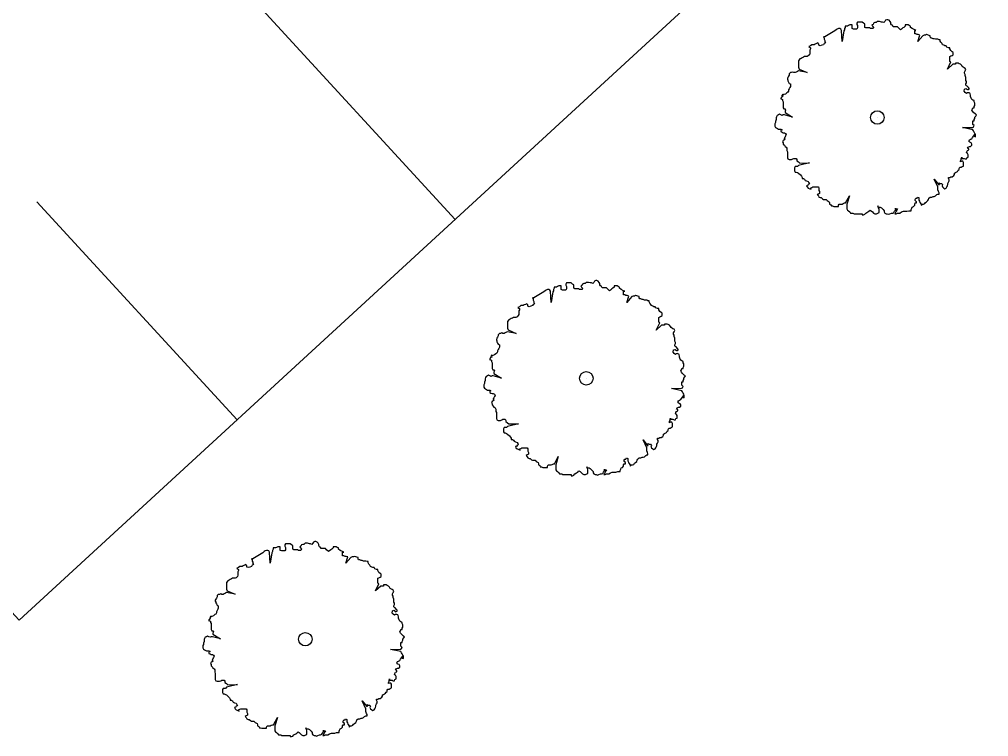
# Model space of a CAD drawing. Extents: x -76 to 67, y -47 to 42.
# Drawn here: x -45.38 to -34.4, y -42.13 to -34 of the extents above; entities that cross this region are included whole.
import ezdxf

# ---------------------------------------------------------------- set-up
doc = ezdxf.new("R2010")
doc.units = 0
doc.layers.add('Survey Exist Driveway', color=7, linetype='Continuous')
doc.layers.add('Survey Exist Trees', color=7, linetype='Continuous')

msp = doc.modelspace()

# ---------------------------------------------------------------- linework, layer by layer
at = {"layer": 'Survey Exist Driveway'}
for p, q in [((-40.443, -36.266), (-42.712, -33.798)), ((-42.91, -38.535), (-45.18, -36.068))]:
    msp.add_line(p, q, dxfattribs=at)
msp.add_lwpolyline([(-20.926, -18.314), (-29.592, -8.892), (-54.044, -31.383), (-45.378, -40.805)], close=True, dxfattribs=at)
at = {"layer": 'Survey Exist Trees'}
for p, q in [((-36.142, -34.131), (-36.256, -34.198)), ((-35.662, -35.111), (-35.662, -35.111)), ((-39.437, -37.086), (-39.552, -37.154)), ((-38.957, -38.066), (-38.957, -38.066)), ((-42.619, -40.042), (-42.733, -40.11)), ((-42.139, -41.022), (-42.139, -41.022))]:
    msp.add_line(p, q, dxfattribs=at)
for points in [[(-35.132, -34.178), (-35.145, -34.185), (-35.203, -34.251), (-35.179, -34.178), (-35.199, -34.171), (-35.212, -34.171), (-35.226, -34.165), (-35.239, -34.165), (-35.239, -34.151), (-35.239, -34.138), (-35.239, -34.124), (-35.226, -34.124), (-35.239, -34.117), (-35.266, -34.104), (-35.286, -34.09), (-35.286, -34.077), (-35.3, -34.07), (-35.313, -34.063), (-35.327, -34.063), (-35.347, -34.063), (-35.347, -34.077), (-35.361, -34.09), (-35.374, -34.097), (-35.387, -34.111), (-35.401, -34.117), (-35.421, -34.097), (-35.435, -34.084), (-35.448, -34.084), (-35.468, -34.084), (-35.482, -34.084), (-35.488, -34.07), (-35.502, -34.063), (-35.509, -34.05), (-35.509, -34.036), (-35.515, -34.023), (-35.529, -34.01), (-35.542, -34.003), (-35.556, -34.003), (-35.569, -34.01), (-35.576, -34.023), (-35.59, -34.036), (-35.603, -34.03), (-35.616, -34.03), (-35.637, -34.023), (-35.65, -34.023), (-35.664, -34.023), (-35.677, -34.036), (-35.691, -34.036), (-35.704, -34.043), (-35.711, -34.057), (-35.724, -34.063), (-35.717, -34.077), (-35.704, -34.09), (-35.711, -34.104), (-35.724, -34.104), (-35.738, -34.104), (-35.751, -34.097), (-35.765, -34.097), (-35.778, -34.097), (-35.792, -34.097), (-35.805, -34.09), (-35.805, -34.077), (-35.805, -34.063), (-35.805, -34.05), (-35.818, -34.043), (-35.832, -34.03), (-35.845, -34.03), (-35.859, -34.03), (-35.872, -34.03), (-35.886, -34.03), (-35.893, -34.043), (-35.893, -34.057), (-35.886, -34.07), (-35.886, -34.084), (-35.886, -34.097), (-35.893, -34.111), (-35.906, -34.111), (-35.92, -34.111), (-35.933, -34.111), (-35.946, -34.104), (-35.946, -34.09), (-35.946, -34.077), (-35.946, -34.063), (-35.96, -34.063), (-35.973, -34.063), (-35.987, -34.07), (-36, -34.077), (-36.014, -34.077), (-36.027, -34.077), (-36.027, -34.09), (-36.034, -34.104), (-36.034, -34.117), (-36.041, -34.131), (-36.059, -34.251), (-36.068, -34.124), (-36.074, -34.111), (-36.088, -34.104), (-36.101, -34.104), (-36.115, -34.111), (-36.128, -34.117), (-36.142, -34.131)], [(-36.256, -34.198), (-36.27, -34.198), (-36.263, -34.212), (-36.263, -34.225), (-36.256, -34.239), (-36.256, -34.252), (-36.25, -34.266), (-36.263, -34.272), (-36.27, -34.286), (-36.29, -34.293), (-36.31, -34.299), (-36.324, -34.293), (-36.324, -34.279), (-36.337, -34.266), (-36.351, -34.272), (-36.364, -34.279), (-36.377, -34.286), (-36.391, -34.286), (-36.404, -34.286), (-36.418, -34.299), (-36.438, -34.306), (-36.418, -34.32), (-36.418, -34.333), (-36.425, -34.347), (-36.425, -34.36), (-36.425, -34.374), (-36.425, -34.387), (-36.431, -34.401), (-36.445, -34.414), (-36.458, -34.421), (-36.472, -34.421), (-36.485, -34.421), (-36.499, -34.428), (-36.512, -34.434), (-36.526, -34.441), (-36.539, -34.448), (-36.553, -34.468), (-36.553, -34.481), (-36.553, -34.495), (-36.553, -34.508), (-36.553, -34.529), (-36.553, -34.542), (-36.546, -34.562), (-36.457, -34.601), (-36.553, -34.583), (-36.566, -34.589), (-36.58, -34.596), (-36.593, -34.603)], [(-34.573, -35.055), (-34.586, -35.041), (-34.593, -35.028), (-34.586, -35.014), (-34.579, -35.001), (-34.566, -35.001), (-34.566, -34.987), (-34.559, -34.974), (-34.559, -34.96), (-34.559, -34.947), (-34.566, -34.933), (-34.566, -34.92), (-34.579, -34.913), (-34.593, -34.906), (-34.599, -34.893), (-34.606, -34.872), (-34.606, -34.859), (-34.61, -34.843), (-34.615, -34.835), (-34.624, -34.831), (-34.635, -34.83), (-34.646, -34.832), (-34.651, -34.839), (-34.666, -34.828), (-34.679, -34.813), (-34.676, -34.789), (-34.66, -34.782), (-34.651, -34.786), (-34.653, -34.79), (-34.635, -34.799), (-34.635, -34.795), (-34.621, -34.791), (-34.622, -34.783), (-34.629, -34.773), (-34.644, -34.755), (-34.652, -34.751), (-34.656, -34.747), (-34.66, -34.744), (-34.66, -34.731), (-34.653, -34.717), (-34.653, -34.704), (-34.66, -34.69), (-34.66, -34.677), (-34.66, -34.657), (-34.667, -34.637), (-34.667, -34.623), (-34.674, -34.61), (-34.674, -34.596), (-34.667, -34.583), (-34.66, -34.569), (-34.667, -34.556), (-34.68, -34.549), (-34.701, -34.535), (-34.707, -34.522), (-34.721, -34.508), (-34.734, -34.502), (-34.748, -34.495), (-34.761, -34.495), (-34.775, -34.495), (-34.775, -34.508), (-34.795, -34.508), (-34.808, -34.508), (-34.869, -34.563), (-34.828, -34.481), (-34.842, -34.475), (-34.842, -34.461), (-34.842, -34.448), (-34.842, -34.434), (-34.842, -34.421), (-34.828, -34.414), (-34.815, -34.407), (-34.802, -34.401), (-34.802, -34.387), (-34.802, -34.374), (-34.815, -34.367), (-34.828, -34.353), (-34.842, -34.333), (-34.842, -34.32), (-34.855, -34.32), (-34.876, -34.313), (-34.882, -34.299), (-34.896, -34.299), (-34.909, -34.293), (-34.923, -34.286), (-34.929, -34.272), (-34.943, -34.259), (-34.95, -34.245), (-34.95, -34.232), (-34.963, -34.232), (-34.977, -34.225), (-34.99, -34.225), (-35.004, -34.225), (-35.017, -34.219), (-35.031, -34.219), (-35.044, -34.212), (-35.057, -34.212), (-35.064, -34.198), (-35.064, -34.185), (-35.105, -34.171), (-35.118, -34.178), (-35.132, -34.178)], [(-36.593, -34.603), (-36.606, -34.603), (-36.62, -34.596), (-36.633, -34.603), (-36.647, -34.603), (-36.66, -34.616), (-36.66, -34.63), (-36.667, -34.643), (-36.674, -34.657), (-36.681, -34.67), (-36.681, -34.684), (-36.674, -34.684), (-36.674, -34.697), (-36.667, -34.711), (-36.66, -34.724), (-36.647, -34.731), (-36.647, -34.744), (-36.647, -34.758), (-36.654, -34.771), (-36.66, -34.785), (-36.667, -34.798), (-36.667, -34.812), (-36.674, -34.825), (-36.687, -34.832), (-36.701, -34.846), (-36.721, -34.852), (-36.73, -34.854), (-36.73, -34.85), (-36.733, -34.848), (-36.744, -34.863), (-36.743, -34.864), (-36.73, -34.867), (-36.737, -34.87), (-36.741, -34.872), (-36.759, -34.897), (-36.734, -34.906), (-36.734, -34.92), (-36.728, -34.933), (-36.728, -34.947), (-36.728, -34.96), (-36.728, -34.974), (-36.728, -34.987), (-36.728, -35.001), (-36.721, -35.014), (-36.707, -35.014), (-36.701, -35.028), (-36.707, -35.041), (-36.707, -35.055), (-36.624, -35.108), (-36.714, -35.082), (-36.728, -35.082), (-36.741, -35.088), (-36.755, -35.082), (-36.768, -35.075), (-36.782, -35.082), (-36.795, -35.088), (-36.802, -35.102), (-36.809, -35.115), (-36.809, -35.135), (-36.815, -35.156), (-36.815, -35.169), (-36.822, -35.183), (-36.822, -35.196), (-36.822, -35.21), (-36.815, -35.223), (-36.802, -35.23), (-36.782, -35.243), (-36.768, -35.243), (-36.755, -35.243), (-36.741, -35.25), (-36.75, -35.254), (-36.753, -35.261), (-36.755, -35.27), (-36.741, -35.277), (-36.728, -35.284), (-36.714, -35.284), (-36.701, -35.291), (-36.694, -35.304), (-36.701, -35.317), (-36.707, -35.331), (-36.714, -35.344), (-36.715, -35.346), (-36.715, -35.35), (-36.705, -35.358), (-36.715, -35.362), (-36.714, -35.365), (-36.728, -35.371), (-36.734, -35.385), (-36.728, -35.398), (-36.728, -35.412), (-36.714, -35.425), (-36.707, -35.439), (-36.694, -35.446), (-36.687, -35.459), (-36.687, -35.473), (-36.687, -35.486), (-36.681, -35.5), (-36.681, -35.513), (-36.681, -35.526), (-36.681, -35.54), (-36.681, -35.553)], [(-34.977, -35.911), (-34.977, -35.897), (-35.02, -35.808), (-34.963, -35.877), (-34.963, -35.864), (-34.963, -35.85), (-34.95, -35.857), (-34.936, -35.857), (-34.923, -35.87), (-34.929, -35.884), (-34.923, -35.897), (-34.909, -35.911), (-34.896, -35.918), (-34.882, -35.911), (-34.876, -35.897), (-34.869, -35.884), (-34.862, -35.87), (-34.862, -35.857), (-34.855, -35.843), (-34.849, -35.83), (-34.849, -35.816), (-34.855, -35.803), (-34.855, -35.789), (-34.842, -35.789), (-34.828, -35.783), (-34.815, -35.783), (-34.795, -35.769), (-34.788, -35.756), (-34.788, -35.742), (-34.775, -35.735), (-34.754, -35.722), (-34.748, -35.709), (-34.734, -35.702), (-34.734, -35.688), (-34.727, -35.675), (-34.714, -35.675), (-34.701, -35.668), (-34.687, -35.661), (-34.687, -35.648), (-34.687, -35.634), (-34.687, -35.621), (-34.694, -35.607), (-34.707, -35.607), (-34.721, -35.614), (-34.721, -35.601), (-34.714, -35.587), (-34.714, -35.574), (-34.707, -35.56), (-34.707, -35.574), (-34.694, -35.574), (-34.68, -35.574), (-34.667, -35.58), (-34.653, -35.58), (-34.647, -35.567), (-34.633, -35.56), (-34.633, -35.547), (-34.633, -35.533), (-34.64, -35.52), (-34.653, -35.513), (-34.647, -35.5), (-34.64, -35.486), (-34.626, -35.479), (-34.626, -35.466), (-34.64, -35.459), (-34.633, -35.446), (-34.62, -35.439), (-34.606, -35.439), (-34.593, -35.425), (-34.593, -35.412), (-34.599, -35.398), (-34.613, -35.392), (-34.626, -35.378), (-34.62, -35.365), (-34.606, -35.358), (-34.593, -35.351), (-34.586, -35.338), (-34.559, -35.304), (-34.566, -35.324), (-34.552, -35.331), (-34.552, -35.317), (-34.552, -35.304), (-34.559, -35.291), (-34.566, -35.277), (-34.573, -35.264), (-34.579, -35.25), (-34.697, -35.226), (-34.586, -35.223), (-34.573, -35.216), (-34.566, -35.203), (-34.579, -35.189), (-34.579, -35.176), (-34.579, -35.162), (-34.579, -35.149), (-34.566, -35.149), (-34.566, -35.135), (-34.559, -35.122), (-34.559, -35.108), (-34.546, -35.095), (-34.539, -35.082), (-34.552, -35.075), (-34.573, -35.055)], [(-36.681, -35.553), (-36.681, -35.567), (-36.674, -35.58), (-36.66, -35.587), (-36.647, -35.587), (-36.633, -35.587), (-36.62, -35.58), (-36.606, -35.574), (-36.593, -35.574), (-36.58, -35.574), (-36.573, -35.587), (-36.573, -35.601), (-36.553, -35.614), (-36.539, -35.628), (-36.43, -35.625), (-36.553, -35.655), (-36.566, -35.668), (-36.58, -35.668), (-36.593, -35.668), (-36.6, -35.682), (-36.6, -35.695), (-36.6, -35.715), (-36.593, -35.729), (-36.58, -35.729), (-36.566, -35.735), (-36.553, -35.742), (-36.532, -35.762), (-36.519, -35.776), (-36.512, -35.789), (-36.512, -35.803), (-36.499, -35.803), (-36.485, -35.81), (-36.479, -35.823), (-36.465, -35.83), (-36.445, -35.837), (-36.438, -35.85), (-36.431, -35.864), (-36.445, -35.87), (-36.452, -35.884), (-36.465, -35.884), (-36.458, -35.897), (-36.445, -35.911), (-36.425, -35.918), (-36.411, -35.924), (-36.418, -35.911), (-36.404, -35.904), (-36.391, -35.897), (-36.377, -35.897), (-36.364, -35.897), (-36.351, -35.897), (-36.33, -35.897), (-36.324, -35.911), (-36.324, -35.924), (-36.324, -35.938), (-36.317, -35.951), (-36.317, -35.971), (-36.33, -35.978), (-36.344, -35.985), (-36.33, -35.998), (-36.324, -36.012), (-36.31, -36.019), (-36.297, -36.019), (-36.283, -36.032), (-36.27, -36.039), (-36.256, -36.039), (-36.243, -36.039), (-36.229, -36.052), (-36.209, -36.066), (-36.202, -36.079), (-36.202, -36.093), (-36.189, -36.1), (-36.182, -36.113), (-36.169, -36.113), (-36.155, -36.12), (-36.142, -36.12), (-36.122, -36.12), (-36.101, -36.12), (-36.101, -36.106), (-36.095, -36.093), (-36.081, -36.093), (-36.061, -36.093), (-36.047, -36.086), (-36.034, -36.079), (-36.021, -36.079), (-35.978, -35.997), (-36.007, -36.093), (-36.007, -36.106), (-36.007, -36.12), (-36.007, -36.133), (-36.007, -36.147), (-36, -36.16), (-35.987, -36.167), (-35.973, -36.18), (-35.967, -36.194), (-35.953, -36.194), (-35.94, -36.194), (-35.926, -36.201), (-35.913, -36.201), (-35.899, -36.201), (-35.886, -36.201), (-35.872, -36.201)], [(-35.872, -36.201), (-35.859, -36.201), (-35.845, -36.201), (-35.832, -36.201), (-35.832, -36.214), (-35.818, -36.214), (-35.805, -36.207), (-35.792, -36.194), (-35.771, -36.18), (-35.758, -36.174), (-35.744, -36.16), (-35.731, -36.167), (-35.717, -36.18), (-35.704, -36.194), (-35.691, -36.201), (-35.67, -36.201), (-35.657, -36.194), (-35.643, -36.187), (-35.643, -36.187), (-35.643, -36.167), (-35.643, -36.147), (-35.65, -36.133), (-35.657, -36.113), (-35.657, -36.127), (-35.643, -36.127), (-35.63, -36.127), (-35.616, -36.133), (-35.596, -36.154), (-35.583, -36.167), (-35.583, -36.18), (-35.576, -36.194), (-35.563, -36.201), (-35.549, -36.201), (-35.536, -36.207), (-35.522, -36.201), (-35.502, -36.194), (-35.488, -36.194), (-35.475, -36.187), (-35.468, -36.174), (-35.455, -36.16), (-35.448, -36.147), (-35.462, -36.147), (-35.448, -36.147), (-35.435, -36.147), (-35.441, -36.16), (-35.448, -36.174), (-35.455, -36.187), (-35.462, -36.201), (-35.448, -36.201), (-35.435, -36.194), (-35.421, -36.194), (-35.408, -36.194), (-35.387, -36.18), (-35.367, -36.174), (-35.354, -36.174), (-35.34, -36.174), (-35.327, -36.174), (-35.307, -36.167), (-35.293, -36.167), (-35.28, -36.167), (-35.28, -36.154), (-35.273, -36.14), (-35.266, -36.127), (-35.253, -36.12), (-35.239, -36.106), (-35.239, -36.093), (-35.233, -36.079), (-35.219, -36.079), (-35.219, -36.066), (-35.233, -36.052), (-35.233, -36.039), (-35.226, -36.025), (-35.212, -36.025), (-35.206, -36.012), (-35.192, -36.019), (-35.192, -36.032), (-35.192, -36.046), (-35.185, -36.059), (-35.179, -36.073), (-35.165, -36.093), (-35.165, -36.106), (-35.152, -36.093), (-35.138, -36.093), (-35.125, -36.086), (-35.118, -36.073), (-35.105, -36.066), (-35.091, -36.052), (-35.084, -36.039), (-35.078, -36.025), (-35.064, -36.012), (-35.044, -36.012), (-35.031, -36.005), (-35.017, -36.005), (-35.004, -35.998), (-34.99, -35.985), (-34.977, -35.978), (-34.963, -35.978), (-34.963, -35.965), (-34.97, -35.951), (-34.977, -35.931), (-34.977, -35.911)], [(-38.427, -37.134), (-38.44, -37.14), (-38.498, -37.206), (-38.474, -37.134), (-38.494, -37.127), (-38.508, -37.127), (-38.521, -37.12), (-38.535, -37.12), (-38.535, -37.107), (-38.535, -37.093), (-38.535, -37.08), (-38.521, -37.08), (-38.535, -37.073), (-38.562, -37.06), (-38.582, -37.046), (-38.582, -37.033), (-38.595, -37.026), (-38.609, -37.019), (-38.622, -37.019), (-38.642, -37.019), (-38.642, -37.033), (-38.656, -37.046), (-38.669, -37.053), (-38.683, -37.066), (-38.696, -37.073), (-38.716, -37.053), (-38.73, -37.039), (-38.743, -37.039), (-38.764, -37.039), (-38.777, -37.039), (-38.784, -37.026), (-38.797, -37.019), (-38.804, -37.006), (-38.804, -36.992), (-38.811, -36.979), (-38.824, -36.965), (-38.838, -36.958), (-38.851, -36.958), (-38.865, -36.965), (-38.871, -36.979), (-38.885, -36.992), (-38.898, -36.985), (-38.912, -36.985), (-38.932, -36.979), (-38.945, -36.979), (-38.959, -36.979), (-38.972, -36.992), (-38.986, -36.992), (-38.999, -36.999), (-39.006, -37.012), (-39.02, -37.019), (-39.013, -37.033), (-38.999, -37.046), (-39.006, -37.06), (-39.02, -37.06), (-39.033, -37.06), (-39.046, -37.053), (-39.06, -37.053), (-39.073, -37.053), (-39.087, -37.053), (-39.1, -37.046), (-39.1, -37.033), (-39.1, -37.019), (-39.1, -37.006), (-39.114, -36.999), (-39.127, -36.985), (-39.141, -36.985), (-39.154, -36.985), (-39.168, -36.985), (-39.181, -36.985), (-39.188, -36.999), (-39.188, -37.012), (-39.181, -37.026), (-39.181, -37.039), (-39.181, -37.053), (-39.188, -37.066), (-39.201, -37.066), (-39.215, -37.066), (-39.228, -37.066), (-39.242, -37.06), (-39.242, -37.046), (-39.242, -37.033), (-39.242, -37.019), (-39.255, -37.019), (-39.269, -37.019), (-39.282, -37.026), (-39.296, -37.033), (-39.309, -37.033), (-39.323, -37.033), (-39.323, -37.046), (-39.329, -37.06), (-39.329, -37.073), (-39.336, -37.086), (-39.354, -37.206), (-39.363, -37.08), (-39.37, -37.066), (-39.383, -37.06), (-39.397, -37.06), (-39.41, -37.066), (-39.424, -37.073), (-39.437, -37.086)], [(-39.552, -37.154), (-39.565, -37.154), (-39.558, -37.167), (-39.558, -37.181), (-39.552, -37.194), (-39.552, -37.208), (-39.545, -37.221), (-39.558, -37.228), (-39.565, -37.242), (-39.585, -37.248), (-39.605, -37.255), (-39.619, -37.248), (-39.619, -37.235), (-39.632, -37.221), (-39.646, -37.228), (-39.659, -37.235), (-39.673, -37.242), (-39.686, -37.242), (-39.7, -37.242), (-39.713, -37.255), (-39.733, -37.262), (-39.713, -37.275), (-39.713, -37.289), (-39.72, -37.302), (-39.72, -37.316), (-39.72, -37.329), (-39.72, -37.343), (-39.727, -37.356), (-39.74, -37.37), (-39.754, -37.376), (-39.767, -37.376), (-39.781, -37.376), (-39.794, -37.383), (-39.808, -37.39), (-39.821, -37.397), (-39.834, -37.403), (-39.848, -37.424), (-39.848, -37.437), (-39.848, -37.451), (-39.848, -37.464), (-39.848, -37.484), (-39.848, -37.498), (-39.841, -37.518), (-39.753, -37.557), (-39.848, -37.538), (-39.861, -37.545), (-39.875, -37.552), (-39.888, -37.558)], [(-37.868, -38.01), (-37.881, -37.997), (-37.888, -37.983), (-37.881, -37.97), (-37.875, -37.956), (-37.861, -37.956), (-37.861, -37.943), (-37.854, -37.929), (-37.854, -37.916), (-37.854, -37.902), (-37.861, -37.889), (-37.861, -37.875), (-37.875, -37.869), (-37.888, -37.862), (-37.895, -37.848), (-37.902, -37.828), (-37.902, -37.815), (-37.906, -37.799), (-37.91, -37.791), (-37.92, -37.787), (-37.93, -37.786), (-37.941, -37.788), (-37.946, -37.795), (-37.961, -37.784), (-37.975, -37.769), (-37.971, -37.744), (-37.955, -37.738), (-37.946, -37.741), (-37.948, -37.746), (-37.93, -37.755), (-37.93, -37.751), (-37.916, -37.747), (-37.917, -37.738), (-37.924, -37.728), (-37.939, -37.711), (-37.947, -37.707), (-37.951, -37.702), (-37.955, -37.7), (-37.955, -37.687), (-37.949, -37.673), (-37.949, -37.66), (-37.955, -37.646), (-37.955, -37.633), (-37.955, -37.612), (-37.962, -37.592), (-37.962, -37.579), (-37.969, -37.565), (-37.969, -37.552), (-37.962, -37.538), (-37.955, -37.525), (-37.962, -37.511), (-37.976, -37.505), (-37.996, -37.491), (-38.003, -37.478), (-38.016, -37.464), (-38.03, -37.457), (-38.043, -37.451), (-38.056, -37.451), (-38.07, -37.451), (-38.07, -37.464), (-38.09, -37.464), (-38.104, -37.464), (-38.165, -37.519), (-38.124, -37.437), (-38.137, -37.43), (-38.137, -37.417), (-38.137, -37.403), (-38.137, -37.39), (-38.137, -37.376), (-38.124, -37.37), (-38.11, -37.363), (-38.097, -37.356), (-38.097, -37.343), (-38.097, -37.329), (-38.11, -37.322), (-38.124, -37.309), (-38.137, -37.289), (-38.137, -37.275), (-38.151, -37.275), (-38.171, -37.269), (-38.178, -37.255), (-38.191, -37.255), (-38.205, -37.248), (-38.218, -37.242), (-38.225, -37.228), (-38.238, -37.215), (-38.245, -37.201), (-38.245, -37.188), (-38.259, -37.188), (-38.272, -37.181), (-38.285, -37.181), (-38.299, -37.181), (-38.312, -37.174), (-38.326, -37.174), (-38.339, -37.167), (-38.353, -37.167), (-38.36, -37.154), (-38.36, -37.14), (-38.4, -37.127), (-38.413, -37.134), (-38.427, -37.134)], [(-39.888, -37.558), (-39.902, -37.558), (-39.915, -37.552), (-39.929, -37.558), (-39.942, -37.558), (-39.956, -37.572), (-39.956, -37.585), (-39.962, -37.599), (-39.969, -37.612), (-39.976, -37.626), (-39.976, -37.639), (-39.969, -37.639), (-39.969, -37.653), (-39.962, -37.666), (-39.956, -37.68), (-39.942, -37.687), (-39.942, -37.7), (-39.942, -37.714), (-39.949, -37.727), (-39.956, -37.74), (-39.962, -37.754), (-39.962, -37.767), (-39.969, -37.781), (-39.983, -37.788), (-39.996, -37.801), (-40.016, -37.808), (-40.026, -37.81), (-40.025, -37.806), (-40.029, -37.804), (-40.04, -37.819), (-40.038, -37.82), (-40.025, -37.822), (-40.032, -37.825), (-40.037, -37.828), (-40.054, -37.853), (-40.03, -37.862), (-40.03, -37.875), (-40.023, -37.889), (-40.023, -37.902), (-40.023, -37.916), (-40.023, -37.929), (-40.023, -37.943), (-40.023, -37.956), (-40.016, -37.97), (-40.003, -37.97), (-39.996, -37.983), (-40.003, -37.997), (-40.003, -38.01), (-39.919, -38.063), (-40.01, -38.037), (-40.023, -38.037), (-40.037, -38.044), (-40.05, -38.037), (-40.063, -38.03), (-40.077, -38.037), (-40.09, -38.044), (-40.097, -38.057), (-40.104, -38.071), (-40.104, -38.091), (-40.111, -38.111), (-40.111, -38.125), (-40.117, -38.138), (-40.117, -38.152), (-40.117, -38.165), (-40.111, -38.179), (-40.097, -38.185), (-40.077, -38.199), (-40.063, -38.199), (-40.05, -38.199), (-40.037, -38.206), (-40.045, -38.21), (-40.048, -38.217), (-40.05, -38.226), (-40.037, -38.233), (-40.023, -38.239), (-40.01, -38.239), (-39.996, -38.246), (-39.989, -38.26), (-39.996, -38.273), (-40.003, -38.287), (-40.01, -38.3), (-40.01, -38.302), (-40.01, -38.306), (-40.001, -38.314), (-40.01, -38.318), (-40.01, -38.32), (-40.023, -38.327), (-40.03, -38.341), (-40.023, -38.354), (-40.023, -38.367), (-40.01, -38.381), (-40.003, -38.394), (-39.989, -38.401), (-39.983, -38.415), (-39.983, -38.428), (-39.983, -38.442), (-39.976, -38.455), (-39.976, -38.469), (-39.976, -38.482), (-39.976, -38.496), (-39.976, -38.509)], [(-38.272, -38.866), (-38.272, -38.853), (-38.315, -38.764), (-38.259, -38.833), (-38.259, -38.819), (-38.259, -38.806), (-38.245, -38.812), (-38.232, -38.812), (-38.218, -38.826), (-38.225, -38.839), (-38.218, -38.853), (-38.205, -38.866), (-38.191, -38.873), (-38.178, -38.866), (-38.171, -38.853), (-38.164, -38.839), (-38.157, -38.826), (-38.157, -38.812), (-38.151, -38.799), (-38.144, -38.786), (-38.144, -38.772), (-38.151, -38.759), (-38.151, -38.745), (-38.137, -38.745), (-38.124, -38.738), (-38.11, -38.738), (-38.09, -38.725), (-38.083, -38.711), (-38.083, -38.698), (-38.07, -38.691), (-38.05, -38.678), (-38.043, -38.664), (-38.03, -38.657), (-38.03, -38.644), (-38.023, -38.63), (-38.009, -38.63), (-37.996, -38.624), (-37.982, -38.617), (-37.982, -38.603), (-37.982, -38.59), (-37.982, -38.577), (-37.989, -38.563), (-38.003, -38.563), (-38.016, -38.57), (-38.016, -38.556), (-38.009, -38.543), (-38.009, -38.529), (-38.003, -38.516), (-38.003, -38.529), (-37.989, -38.529), (-37.976, -38.529), (-37.962, -38.536), (-37.949, -38.536), (-37.942, -38.523), (-37.928, -38.516), (-37.928, -38.502), (-37.928, -38.489), (-37.935, -38.475), (-37.949, -38.469), (-37.942, -38.455), (-37.935, -38.442), (-37.922, -38.435), (-37.922, -38.421), (-37.935, -38.415), (-37.928, -38.401), (-37.915, -38.394), (-37.902, -38.394), (-37.888, -38.381), (-37.888, -38.367), (-37.895, -38.354), (-37.908, -38.347), (-37.922, -38.334), (-37.915, -38.32), (-37.902, -38.314), (-37.888, -38.307), (-37.881, -38.293), (-37.854, -38.26), (-37.861, -38.28), (-37.848, -38.287), (-37.848, -38.273), (-37.848, -38.26), (-37.854, -38.246), (-37.861, -38.233), (-37.868, -38.219), (-37.875, -38.206), (-37.992, -38.182), (-37.881, -38.179), (-37.868, -38.172), (-37.861, -38.158), (-37.875, -38.145), (-37.875, -38.132), (-37.875, -38.118), (-37.875, -38.105), (-37.861, -38.105), (-37.861, -38.091), (-37.854, -38.078), (-37.854, -38.064), (-37.841, -38.051), (-37.834, -38.037), (-37.848, -38.03), (-37.868, -38.01)], [(-39.976, -38.509), (-39.976, -38.523), (-39.969, -38.536), (-39.956, -38.543), (-39.942, -38.543), (-39.929, -38.543), (-39.915, -38.536), (-39.902, -38.529), (-39.888, -38.529), (-39.875, -38.529), (-39.868, -38.543), (-39.868, -38.556), (-39.848, -38.57), (-39.834, -38.583), (-39.726, -38.58), (-39.848, -38.61), (-39.861, -38.624), (-39.875, -38.624), (-39.888, -38.624), (-39.895, -38.637), (-39.895, -38.651), (-39.895, -38.671), (-39.888, -38.684), (-39.875, -38.684), (-39.861, -38.691), (-39.848, -38.698), (-39.828, -38.718), (-39.814, -38.732), (-39.808, -38.745), (-39.808, -38.759), (-39.794, -38.759), (-39.781, -38.765), (-39.774, -38.779), (-39.76, -38.786), (-39.74, -38.792), (-39.733, -38.806), (-39.727, -38.819), (-39.74, -38.826), (-39.747, -38.839), (-39.76, -38.839), (-39.754, -38.853), (-39.74, -38.866), (-39.72, -38.873), (-39.706, -38.88), (-39.713, -38.866), (-39.7, -38.86), (-39.686, -38.853), (-39.673, -38.853), (-39.659, -38.853), (-39.646, -38.853), (-39.626, -38.853), (-39.619, -38.866), (-39.619, -38.88), (-39.619, -38.893), (-39.612, -38.907), (-39.612, -38.927), (-39.626, -38.934), (-39.639, -38.941), (-39.626, -38.954), (-39.619, -38.968), (-39.605, -38.974), (-39.592, -38.974), (-39.579, -38.988), (-39.565, -38.995), (-39.552, -38.995), (-39.538, -38.995), (-39.525, -39.008), (-39.504, -39.021), (-39.498, -39.035), (-39.498, -39.048), (-39.484, -39.055), (-39.478, -39.069), (-39.464, -39.069), (-39.451, -39.075), (-39.437, -39.075), (-39.417, -39.075), (-39.397, -39.075), (-39.397, -39.062), (-39.39, -39.048), (-39.376, -39.048), (-39.356, -39.048), (-39.343, -39.042), (-39.329, -39.035), (-39.316, -39.035), (-39.274, -38.952), (-39.302, -39.048), (-39.302, -39.062), (-39.302, -39.075), (-39.302, -39.089), (-39.302, -39.102), (-39.296, -39.116), (-39.282, -39.123), (-39.269, -39.136), (-39.262, -39.15), (-39.249, -39.15), (-39.235, -39.15), (-39.222, -39.156), (-39.208, -39.156), (-39.195, -39.156), (-39.181, -39.156), (-39.168, -39.156)], [(-39.168, -39.156), (-39.154, -39.156), (-39.141, -39.156), (-39.127, -39.156), (-39.127, -39.17), (-39.114, -39.17), (-39.1, -39.163), (-39.087, -39.15), (-39.067, -39.136), (-39.053, -39.129), (-39.04, -39.116), (-39.026, -39.123), (-39.013, -39.136), (-38.999, -39.15), (-38.986, -39.156), (-38.966, -39.156), (-38.952, -39.15), (-38.939, -39.143), (-38.939, -39.143), (-38.939, -39.123), (-38.939, -39.102), (-38.945, -39.089), (-38.952, -39.069), (-38.952, -39.082), (-38.939, -39.082), (-38.925, -39.082), (-38.912, -39.089), (-38.892, -39.109), (-38.878, -39.123), (-38.878, -39.136), (-38.871, -39.15), (-38.858, -39.156), (-38.844, -39.156), (-38.831, -39.163), (-38.817, -39.156), (-38.797, -39.15), (-38.784, -39.15), (-38.77, -39.143), (-38.764, -39.129), (-38.75, -39.116), (-38.743, -39.102), (-38.757, -39.102), (-38.743, -39.102), (-38.73, -39.102), (-38.737, -39.116), (-38.743, -39.129), (-38.75, -39.143), (-38.757, -39.156), (-38.743, -39.156), (-38.73, -39.15), (-38.716, -39.15), (-38.703, -39.15), (-38.683, -39.136), (-38.663, -39.129), (-38.649, -39.129), (-38.636, -39.129), (-38.622, -39.129), (-38.602, -39.123), (-38.589, -39.123), (-38.575, -39.123), (-38.575, -39.109), (-38.568, -39.096), (-38.562, -39.082), (-38.548, -39.075), (-38.535, -39.062), (-38.535, -39.048), (-38.528, -39.035), (-38.514, -39.035), (-38.514, -39.021), (-38.528, -39.008), (-38.528, -38.995), (-38.521, -38.981), (-38.508, -38.981), (-38.501, -38.968), (-38.487, -38.974), (-38.487, -38.988), (-38.487, -39.001), (-38.481, -39.015), (-38.474, -39.028), (-38.461, -39.048), (-38.461, -39.062), (-38.447, -39.048), (-38.434, -39.048), (-38.42, -39.042), (-38.413, -39.028), (-38.4, -39.021), (-38.386, -39.008), (-38.38, -38.995), (-38.373, -38.981), (-38.36, -38.968), (-38.339, -38.968), (-38.326, -38.961), (-38.312, -38.961), (-38.299, -38.954), (-38.285, -38.941), (-38.272, -38.934), (-38.259, -38.934), (-38.259, -38.92), (-38.265, -38.907), (-38.272, -38.887), (-38.272, -38.866)], [(-41.609, -40.089), (-41.622, -40.096), (-41.68, -40.162), (-41.656, -40.089), (-41.676, -40.083), (-41.689, -40.083), (-41.703, -40.076), (-41.716, -40.076), (-41.716, -40.062), (-41.716, -40.049), (-41.716, -40.035), (-41.703, -40.035), (-41.716, -40.029), (-41.743, -40.015), (-41.763, -40.002), (-41.763, -39.988), (-41.777, -39.981), (-41.79, -39.975), (-41.804, -39.975), (-41.824, -39.975), (-41.824, -39.988), (-41.838, -40.002), (-41.851, -40.008), (-41.865, -40.022), (-41.878, -40.029), (-41.898, -40.008), (-41.912, -39.995), (-41.925, -39.995), (-41.945, -39.995), (-41.959, -39.995), (-41.966, -39.981), (-41.979, -39.975), (-41.986, -39.961), (-41.986, -39.948), (-41.992, -39.934), (-42.006, -39.921), (-42.019, -39.914), (-42.033, -39.914), (-42.046, -39.921), (-42.053, -39.934), (-42.067, -39.948), (-42.08, -39.941), (-42.093, -39.941), (-42.114, -39.934), (-42.127, -39.934), (-42.141, -39.934), (-42.154, -39.948), (-42.168, -39.948), (-42.181, -39.954), (-42.188, -39.968), (-42.201, -39.975), (-42.195, -39.988), (-42.181, -40.002), (-42.188, -40.015), (-42.201, -40.015), (-42.215, -40.015), (-42.228, -40.008), (-42.242, -40.008), (-42.255, -40.008), (-42.269, -40.008), (-42.282, -40.002), (-42.282, -39.988), (-42.282, -39.975), (-42.282, -39.961), (-42.296, -39.954), (-42.309, -39.941), (-42.322, -39.941), (-42.336, -39.941), (-42.349, -39.941), (-42.363, -39.941), (-42.37, -39.954), (-42.37, -39.968), (-42.363, -39.981), (-42.363, -39.995), (-42.363, -40.008), (-42.37, -40.022), (-42.383, -40.022), (-42.397, -40.022), (-42.41, -40.022), (-42.423, -40.015), (-42.423, -40.002), (-42.423, -39.988), (-42.423, -39.975), (-42.437, -39.975), (-42.45, -39.975), (-42.464, -39.981), (-42.477, -39.988), (-42.491, -39.988), (-42.504, -39.988), (-42.504, -40.002), (-42.511, -40.015), (-42.511, -40.029), (-42.518, -40.042), (-42.536, -40.162), (-42.545, -40.035), (-42.551, -40.022), (-42.565, -40.015), (-42.578, -40.015), (-42.592, -40.022), (-42.605, -40.029), (-42.619, -40.042)], [(-42.733, -40.11), (-42.747, -40.11), (-42.74, -40.123), (-42.74, -40.137), (-42.733, -40.15), (-42.733, -40.163), (-42.727, -40.177), (-42.74, -40.184), (-42.747, -40.197), (-42.767, -40.204), (-42.787, -40.211), (-42.801, -40.204), (-42.801, -40.19), (-42.814, -40.177), (-42.828, -40.184), (-42.841, -40.19), (-42.855, -40.197), (-42.868, -40.197), (-42.881, -40.197), (-42.895, -40.211), (-42.915, -40.217), (-42.895, -40.231), (-42.895, -40.244), (-42.902, -40.258), (-42.902, -40.271), (-42.902, -40.285), (-42.902, -40.298), (-42.908, -40.312), (-42.922, -40.325), (-42.935, -40.332), (-42.949, -40.332), (-42.962, -40.332), (-42.976, -40.339), (-42.989, -40.346), (-43.003, -40.352), (-43.016, -40.359), (-43.03, -40.379), (-43.03, -40.393), (-43.03, -40.406), (-43.03, -40.42), (-43.03, -40.44), (-43.03, -40.453), (-43.023, -40.474), (-42.934, -40.512), (-43.03, -40.494), (-43.043, -40.501), (-43.057, -40.507), (-43.07, -40.514)], [(-41.05, -40.966), (-41.063, -40.952), (-41.07, -40.939), (-41.063, -40.925), (-41.056, -40.912), (-41.043, -40.912), (-41.043, -40.898), (-41.036, -40.885), (-41.036, -40.871), (-41.036, -40.858), (-41.043, -40.844), (-41.043, -40.831), (-41.056, -40.824), (-41.07, -40.817), (-41.077, -40.804), (-41.083, -40.784), (-41.083, -40.77), (-41.087, -40.755), (-41.092, -40.747), (-41.101, -40.743), (-41.112, -40.742), (-41.123, -40.743), (-41.128, -40.75), (-41.143, -40.739), (-41.156, -40.725), (-41.153, -40.7), (-41.137, -40.693), (-41.128, -40.697), (-41.13, -40.701), (-41.112, -40.71), (-41.112, -40.706), (-41.098, -40.703), (-41.099, -40.694), (-41.106, -40.684), (-41.121, -40.666), (-41.129, -40.663), (-41.133, -40.658), (-41.137, -40.656), (-41.137, -40.642), (-41.13, -40.629), (-41.13, -40.615), (-41.137, -40.602), (-41.137, -40.588), (-41.137, -40.568), (-41.144, -40.548), (-41.144, -40.534), (-41.151, -40.521), (-41.151, -40.507), (-41.144, -40.494), (-41.137, -40.48), (-41.144, -40.467), (-41.157, -40.46), (-41.178, -40.447), (-41.184, -40.433), (-41.198, -40.42), (-41.211, -40.413), (-41.225, -40.406), (-41.238, -40.406), (-41.252, -40.406), (-41.252, -40.42), (-41.272, -40.42), (-41.285, -40.42), (-41.346, -40.475), (-41.306, -40.393), (-41.319, -40.386), (-41.319, -40.372), (-41.319, -40.359), (-41.319, -40.346), (-41.319, -40.332), (-41.306, -40.325), (-41.292, -40.319), (-41.279, -40.312), (-41.279, -40.298), (-41.279, -40.285), (-41.292, -40.278), (-41.306, -40.265), (-41.319, -40.244), (-41.319, -40.231), (-41.332, -40.231), (-41.353, -40.224), (-41.359, -40.211), (-41.373, -40.211), (-41.386, -40.204), (-41.4, -40.197), (-41.407, -40.184), (-41.42, -40.17), (-41.427, -40.157), (-41.427, -40.143), (-41.44, -40.143), (-41.454, -40.137), (-41.467, -40.137), (-41.481, -40.137), (-41.494, -40.13), (-41.508, -40.13), (-41.521, -40.123), (-41.535, -40.123), (-41.541, -40.11), (-41.541, -40.096), (-41.582, -40.083), (-41.595, -40.089), (-41.609, -40.089)], [(-43.07, -40.514), (-43.084, -40.514), (-43.097, -40.507), (-43.11, -40.514), (-43.124, -40.514), (-43.137, -40.528), (-43.137, -40.541), (-43.144, -40.555), (-43.151, -40.568), (-43.158, -40.581), (-43.158, -40.595), (-43.151, -40.595), (-43.151, -40.608), (-43.144, -40.622), (-43.137, -40.635), (-43.124, -40.642), (-43.124, -40.656), (-43.124, -40.669), (-43.131, -40.683), (-43.137, -40.696), (-43.144, -40.71), (-43.144, -40.723), (-43.151, -40.737), (-43.164, -40.743), (-43.178, -40.757), (-43.198, -40.764), (-43.207, -40.766), (-43.207, -40.762), (-43.21, -40.759), (-43.221, -40.774), (-43.22, -40.775), (-43.207, -40.778), (-43.214, -40.781), (-43.218, -40.784), (-43.236, -40.809), (-43.211, -40.817), (-43.211, -40.831), (-43.205, -40.844), (-43.205, -40.858), (-43.205, -40.871), (-43.205, -40.885), (-43.205, -40.898), (-43.205, -40.912), (-43.198, -40.925), (-43.185, -40.925), (-43.178, -40.939), (-43.185, -40.952), (-43.185, -40.966), (-43.101, -41.019), (-43.191, -40.993), (-43.205, -40.993), (-43.218, -41), (-43.232, -40.993), (-43.245, -40.986), (-43.259, -40.993), (-43.272, -41), (-43.279, -41.013), (-43.286, -41.026), (-43.286, -41.047), (-43.292, -41.067), (-43.292, -41.08), (-43.299, -41.094), (-43.299, -41.107), (-43.299, -41.121), (-43.292, -41.134), (-43.279, -41.141), (-43.259, -41.155), (-43.245, -41.155), (-43.232, -41.155), (-43.218, -41.161), (-43.227, -41.166), (-43.23, -41.173), (-43.232, -41.182), (-43.218, -41.188), (-43.205, -41.195), (-43.191, -41.195), (-43.178, -41.202), (-43.171, -41.215), (-43.178, -41.229), (-43.185, -41.242), (-43.191, -41.256), (-43.192, -41.257), (-43.192, -41.261), (-43.182, -41.269), (-43.192, -41.273), (-43.191, -41.276), (-43.205, -41.283), (-43.211, -41.296), (-43.205, -41.31), (-43.205, -41.323), (-43.191, -41.337), (-43.185, -41.35), (-43.171, -41.357), (-43.164, -41.37), (-43.164, -41.384), (-43.164, -41.397), (-43.158, -41.411), (-43.158, -41.424), (-43.158, -41.438), (-43.158, -41.451), (-43.158, -41.465)], [(-41.454, -41.822), (-41.454, -41.809), (-41.497, -41.719), (-41.44, -41.788), (-41.44, -41.775), (-41.44, -41.761), (-41.427, -41.768), (-41.413, -41.768), (-41.4, -41.782), (-41.407, -41.795), (-41.4, -41.809), (-41.386, -41.822), (-41.373, -41.829), (-41.359, -41.822), (-41.353, -41.809), (-41.346, -41.795), (-41.339, -41.782), (-41.339, -41.768), (-41.332, -41.755), (-41.326, -41.741), (-41.326, -41.728), (-41.332, -41.714), (-41.332, -41.701), (-41.319, -41.701), (-41.306, -41.694), (-41.292, -41.694), (-41.272, -41.68), (-41.265, -41.667), (-41.265, -41.653), (-41.252, -41.647), (-41.231, -41.633), (-41.225, -41.62), (-41.211, -41.613), (-41.211, -41.6), (-41.204, -41.586), (-41.191, -41.586), (-41.178, -41.579), (-41.164, -41.573), (-41.164, -41.559), (-41.164, -41.546), (-41.164, -41.532), (-41.171, -41.519), (-41.184, -41.519), (-41.198, -41.525), (-41.198, -41.512), (-41.191, -41.498), (-41.191, -41.485), (-41.184, -41.471), (-41.184, -41.485), (-41.171, -41.485), (-41.157, -41.485), (-41.144, -41.492), (-41.13, -41.492), (-41.124, -41.478), (-41.11, -41.471), (-41.11, -41.458), (-41.11, -41.444), (-41.117, -41.431), (-41.13, -41.424), (-41.124, -41.411), (-41.117, -41.397), (-41.103, -41.391), (-41.103, -41.377), (-41.117, -41.37), (-41.11, -41.357), (-41.097, -41.35), (-41.083, -41.35), (-41.07, -41.337), (-41.07, -41.323), (-41.077, -41.31), (-41.09, -41.303), (-41.103, -41.289), (-41.097, -41.276), (-41.083, -41.269), (-41.07, -41.262), (-41.063, -41.249), (-41.036, -41.215), (-41.043, -41.235), (-41.029, -41.242), (-41.029, -41.229), (-41.029, -41.215), (-41.036, -41.202), (-41.043, -41.188), (-41.05, -41.175), (-41.056, -41.161), (-41.174, -41.137), (-41.063, -41.134), (-41.05, -41.128), (-41.043, -41.114), (-41.056, -41.101), (-41.056, -41.087), (-41.056, -41.074), (-41.056, -41.06), (-41.043, -41.06), (-41.043, -41.047), (-41.036, -41.033), (-41.036, -41.02), (-41.023, -41.006), (-41.016, -40.993), (-41.029, -40.986), (-41.05, -40.966)], [(-43.158, -41.465), (-43.158, -41.478), (-43.151, -41.492), (-43.137, -41.498), (-43.124, -41.498), (-43.11, -41.498), (-43.097, -41.492), (-43.084, -41.485), (-43.07, -41.485), (-43.057, -41.485), (-43.05, -41.498), (-43.05, -41.512), (-43.03, -41.525), (-43.016, -41.539), (-42.907, -41.536), (-43.03, -41.566), (-43.043, -41.579), (-43.057, -41.579), (-43.07, -41.579), (-43.077, -41.593), (-43.077, -41.606), (-43.077, -41.627), (-43.07, -41.64), (-43.057, -41.64), (-43.043, -41.647), (-43.03, -41.653), (-43.009, -41.674), (-42.996, -41.687), (-42.989, -41.701), (-42.989, -41.714), (-42.976, -41.714), (-42.962, -41.721), (-42.956, -41.734), (-42.942, -41.741), (-42.922, -41.748), (-42.915, -41.761), (-42.908, -41.775), (-42.922, -41.782), (-42.929, -41.795), (-42.942, -41.795), (-42.935, -41.809), (-42.922, -41.822), (-42.902, -41.829), (-42.888, -41.836), (-42.895, -41.822), (-42.881, -41.815), (-42.868, -41.809), (-42.855, -41.809), (-42.841, -41.809), (-42.828, -41.809), (-42.807, -41.809), (-42.801, -41.822), (-42.801, -41.836), (-42.801, -41.849), (-42.794, -41.862), (-42.794, -41.883), (-42.807, -41.889), (-42.821, -41.896), (-42.807, -41.91), (-42.801, -41.923), (-42.787, -41.93), (-42.774, -41.93), (-42.76, -41.943), (-42.747, -41.95), (-42.733, -41.95), (-42.72, -41.95), (-42.706, -41.964), (-42.686, -41.977), (-42.679, -41.991), (-42.679, -42.004), (-42.666, -42.011), (-42.659, -42.024), (-42.646, -42.024), (-42.632, -42.031), (-42.619, -42.031), (-42.599, -42.031), (-42.578, -42.031), (-42.578, -42.018), (-42.572, -42.004), (-42.558, -42.004), (-42.538, -42.004), (-42.525, -41.997), (-42.511, -41.991), (-42.498, -41.991), (-42.455, -41.908), (-42.484, -42.004), (-42.484, -42.018), (-42.484, -42.031), (-42.484, -42.045), (-42.484, -42.058), (-42.477, -42.072), (-42.464, -42.078), (-42.45, -42.092), (-42.444, -42.105), (-42.43, -42.105), (-42.417, -42.105), (-42.403, -42.112), (-42.39, -42.112), (-42.376, -42.112), (-42.363, -42.112), (-42.349, -42.112)], [(-42.349, -42.112), (-42.336, -42.112), (-42.322, -42.112), (-42.309, -42.112), (-42.309, -42.125), (-42.296, -42.125), (-42.282, -42.119), (-42.269, -42.105), (-42.248, -42.092), (-42.235, -42.085), (-42.221, -42.072), (-42.208, -42.078), (-42.195, -42.092), (-42.181, -42.105), (-42.168, -42.112), (-42.147, -42.112), (-42.134, -42.105), (-42.12, -42.098), (-42.12, -42.098), (-42.12, -42.078), (-42.12, -42.058), (-42.127, -42.045), (-42.134, -42.024), (-42.134, -42.038), (-42.12, -42.038), (-42.107, -42.038), (-42.093, -42.045), (-42.073, -42.065), (-42.06, -42.078), (-42.06, -42.092), (-42.053, -42.105), (-42.04, -42.112), (-42.026, -42.112), (-42.013, -42.119), (-41.999, -42.112), (-41.979, -42.105), (-41.966, -42.105), (-41.952, -42.098), (-41.945, -42.085), (-41.932, -42.072), (-41.925, -42.058), (-41.939, -42.058), (-41.925, -42.058), (-41.912, -42.058), (-41.918, -42.072), (-41.925, -42.085), (-41.932, -42.098), (-41.939, -42.112), (-41.925, -42.112), (-41.912, -42.105), (-41.898, -42.105), (-41.885, -42.105), (-41.865, -42.092), (-41.844, -42.085), (-41.831, -42.085), (-41.817, -42.085), (-41.804, -42.085), (-41.784, -42.078), (-41.77, -42.078), (-41.757, -42.078), (-41.757, -42.065), (-41.75, -42.051), (-41.743, -42.038), (-41.73, -42.031), (-41.716, -42.018), (-41.716, -42.004), (-41.71, -41.991), (-41.696, -41.991), (-41.696, -41.977), (-41.71, -41.964), (-41.71, -41.95), (-41.703, -41.937), (-41.689, -41.937), (-41.683, -41.923), (-41.669, -41.93), (-41.669, -41.943), (-41.669, -41.957), (-41.662, -41.97), (-41.656, -41.984), (-41.642, -42.004), (-41.642, -42.018), (-41.629, -42.004), (-41.615, -42.004), (-41.602, -41.997), (-41.595, -41.984), (-41.582, -41.977), (-41.568, -41.964), (-41.561, -41.95), (-41.555, -41.937), (-41.541, -41.923), (-41.521, -41.923), (-41.508, -41.916), (-41.494, -41.916), (-41.481, -41.91), (-41.467, -41.896), (-41.454, -41.889), (-41.44, -41.889), (-41.44, -41.876), (-41.447, -41.862), (-41.454, -41.842), (-41.454, -41.822)]]:
    msp.add_lwpolyline(points, dxfattribs=at)
for centre in [(-35.662, -35.111), (-38.957, -38.066), (-42.139, -41.022)]:
    msp.add_circle(centre, 0.0762, dxfattribs=at)

doc.saveas('drawing.dxf')
